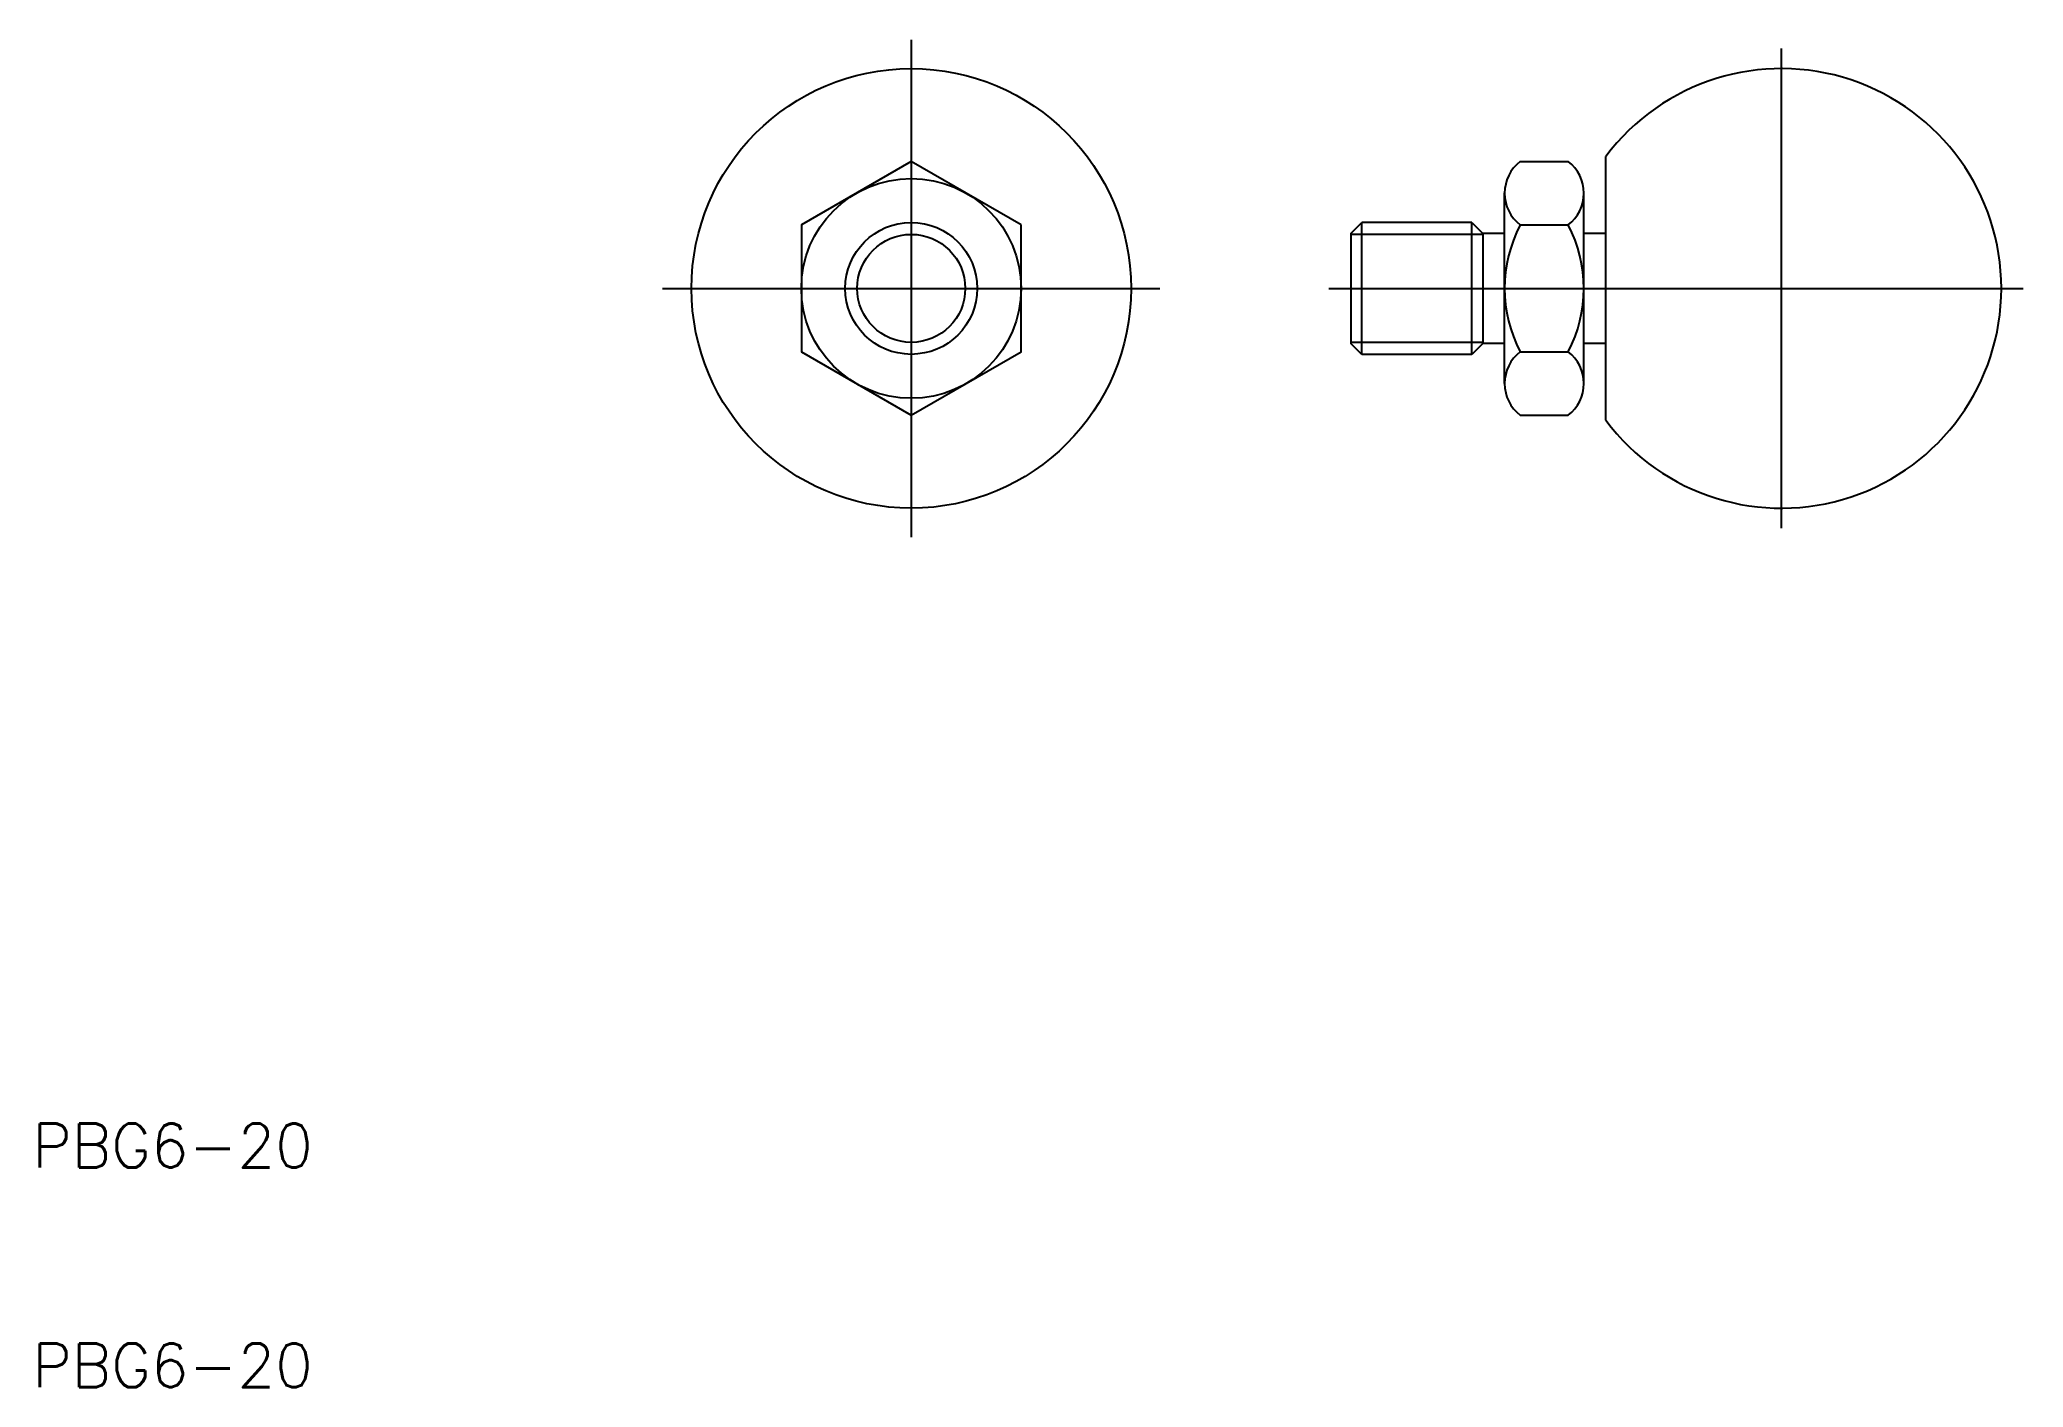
# Model space of a CAD drawing. Extents: x 10.3 to 100.6, y 10 to 71.3.
import ezdxf

# ---------------------------------------------------------------- set-up
doc = ezdxf.new("R2010")
doc.units = 0
doc.linetypes.add('CENTER', pattern=[50.8, 31.75, -6.35, 6.35, -6.35])
doc.layers.get('0').update_dxf_attribs({"linetype": 'CONTINUOUS'})
doc.layers.add('CENTER', color=1, linetype='CENTER')
doc.styles.get("Standard").update_dxf_attribs({"font": 'txt.shx'})

msp = doc.modelspace()

# ---------------------------------------------------------------- linework, layer by layer
at = {"color": 7, "linetype": 'CONTINUOUS'}
for p, q in [((81.6, 54), (81.6, 66)), ((77.71, 65.773), (79.89, 65.773)), ((77, 55.68), (77, 64.343)), ((80.6, 55.68), (80.6, 64.343)), ((70, 62.5), (70.5, 63)), ((70, 62.5), (70, 57.5)), ((75.5, 63), (70.5, 63)), ((70.5, 57), (70.5, 63)), ((75.5, 57), (75.5, 63)), ((75.5, 63), (76, 62.5)), ((77, 62.5), (76, 62.5)), ((76, 62.5), (76, 57.5)), ((77.71, 62.887), (79.89, 62.887)), ((81.6, 62.5), (80.6, 62.5)), ((70.5, 57), (70, 57.5)), ((75.5, 57), (70.5, 57)), ((76, 57.5), (75.5, 57)), ((77, 57.5), (76, 57.5)), ((77.71, 57.113), (79.89, 57.113)), ((81.6, 57.5), (80.6, 57.5)), ((77.71, 54.226), (79.89, 54.226))]:
    msp.add_line(p, q, dxfattribs=at)
at = {"color": 3, "linetype": 'CONTINUOUS'}
for p, q in [((76, 62.459), (70, 62.459)), ((76, 57.542), (70, 57.542))]:
    msp.add_line(p, q, dxfattribs=at)
at = {"color": 7, "linetype": 'CONTINUOUS'}
msp.add_lwpolyline([(55, 62.887), (50, 65.773), (45, 62.887), (45, 57.113), (50, 54.226), (55, 57.113)], close=True, dxfattribs=at)
for radius in [10, 5, 3]:
    msp.add_circle((50, 60), radius, dxfattribs=at)
at = {"color": 3, "linetype": 'CONTINUOUS'}
msp.add_circle((50, 60), 2.458, dxfattribs=at)
at = {"color": 7, "linetype": 'CONTINUOUS'}
for centre, radius, start, end in [((89.6, 60), 10, 216.8699, 143.1301), ((78.827, 64.33), 1.827, 127.81947, 232.18053), ((78.773, 64.33), 1.827, 307.81947, 52.18053), ((83.247, 60), 6.247, 152.4759, 207.52413), ((74.353, 60), 6.247, 332.47587, 27.5241), ((78.827, 55.67), 1.827, 127.81947, 232.18053), ((78.773, 55.67), 1.827, 307.81947, 52.18053)]:
    msp.add_arc(centre, radius, start, end, dxfattribs=at)
at = {"layer": 'CENTER', "color": 1, "linetype": 'CENTER'}
for p, q in [((50, 71.317), (50, 48.683)), ((89.6, 49.09), (89.6, 70.91)), ((38.683, 60), (61.317, 60)), ((69, 60), (100.6, 60))]:
    msp.add_line(p, q, dxfattribs=at)

# ---------------------------------------------------------------- texts
at = {"color": 7, "linetype": 'CONTINUOUS'}
for p in [(10, 20), (10, 10)]:
    msp.add_text('PBG6-20', height=2, dxfattribs=at).set_placement(p)

doc.saveas('drawing.dxf')
